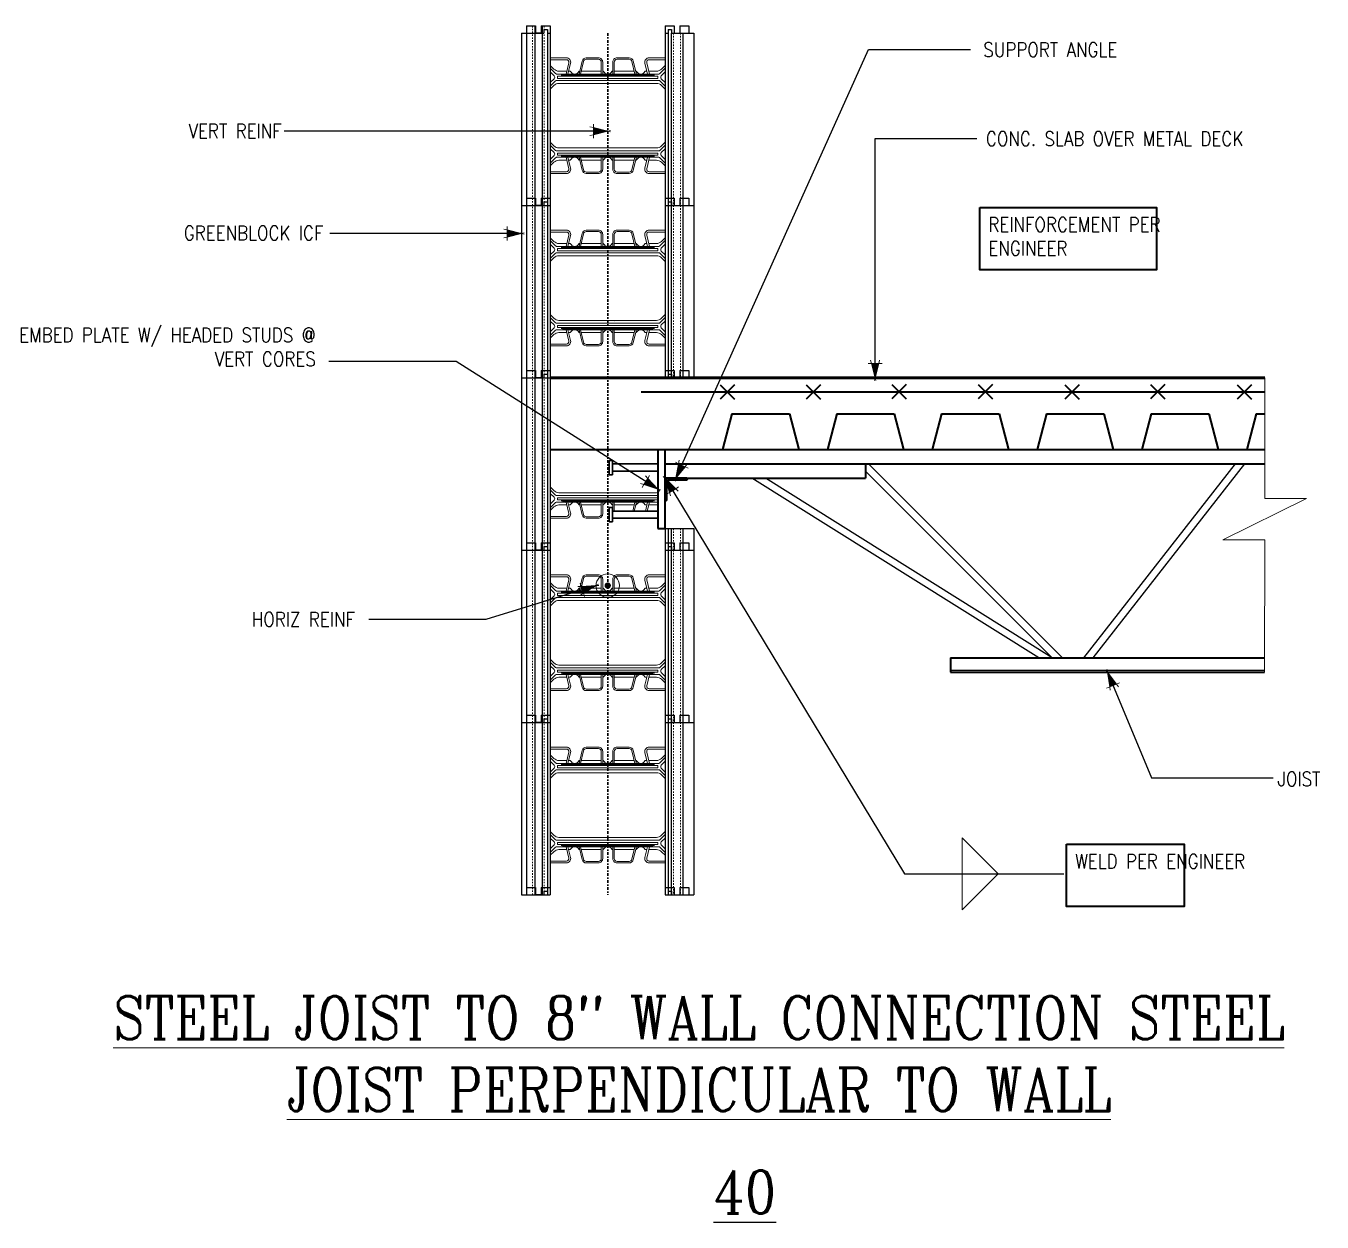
# Model space of a CAD drawing. Header units: inches. Extents: x -243.2 to -152.9, y 425.2 to 508.5.
import ezdxf

# ---------------------------------------------------------------- set-up
doc = ezdxf.new("R2010")
doc.units = ezdxf.units.IN
doc.header["$MEASUREMENT"] = 0
for name, pattern in [('CENTER', [2, 1.25, -0.25, 0.25, -0.25]), ('DASHED2', [0.375, 0.25, -0.125]), ('HIDDEN', [0.375, 0.25, -0.125])]:
    doc.linetypes.add(name, pattern=pattern)
doc.layers.get('Defpoints').update_dxf_attribs({"color": 252})
for name, color, linetype, lineweight in [('A2 Hatch', 8, 'Continuous', 9), ('A4 medium', 7, 'Continuous', 35), ('A5 heavy', 5, 'Continuous', 53), ('DETAILS', 7, 'Continuous', 13), ('DIM', 3, 'Continuous', 13), ('REBAR', 2, 'CENTER', 30)]:
    doc.layers.add(name, color=color, linetype=linetype, lineweight=lineweight)
doc.layers.add('HANGERS', color=253, linetype='Continuous')
doc.styles.add('ARCTEXT', font='arctext.shx', dxfattribs={"width": 0.85})
doc.styles.add('RomanC', font='romanc.shx', dxfattribs={"width": 0.85, "height": 5})
doc.dimstyles.new('ARCTEXT1-4', dxfattribs={"dimtxt": 4, "dimasz": 2, "dimexe": 2, "dimexo": 2, "dimgap": 2, "dimtad": 1, "dimdec": 4, "dimzin": 3, "dimdsep": 46, "dimlunit": 4, "dimtxsty": 'ARCTEXT', "dimblk": 'ARCHTICK', "dimcen": 2, "dimaunit": 1, "dimadec": 0, "dimazin": 0, "dimtfac": 1, "dimtdec": 4, "dimtmove": 2, "dimatfit": 3, "dimldrblk": 'arrow', "dimfxl": 1, "dimtolj": 1, "dimtzin": 0, "dimarcsym": 0})

# ---------------------------------------------------------------- blocks, each defined once
blk = doc.blocks.new('_ArchTick')
at = {"color": 0, "linetype": 'ByBlock', "const_width": 0.15}
blk.add_lwpolyline([(-0.5, -0.5), (0.5, 0.5)], dxfattribs=at)
blk = doc.blocks.new('arrow')
at = {"layer": 'DIM'}
blk.add_hatch(color=253, dxfattribs=at).paths.add_polyline_path([(-2, 0.5), (-2, -0.5), (0, 0)])
at = {"layer": 'DIM', "lineweight": 9}
for points in [[(-2, 0.98), (-2, 0.5), (-2.47, 0.62)], [(0.37, 0.09), (0, 0)], [(0.37, -0.09), (0, 0)], [(-2, -0.98), (-2, -0.5), (-2.47, -0.62)]]:
    blk.add_lwpolyline(points, dxfattribs=at)
at = {"layer": 'DIM', "lineweight": 15}
blk.add_lwpolyline([(0, 0), (-2, -0.5), (-2, 0.5), (0, 0)], dxfattribs=at)

msp = doc.modelspace()

# ---------------------------------------------------------------- hatches: boundary and pattern name
at = {"layer": 'A2 Hatch', "ltscale": 0.15}
h = msp.add_hatch(color=256, dxfattribs=at)
edge = h.paths.add_edge_path()
edge.add_arc((-202.682, 469.525), 0.224, 0, 360)

# ---------------------------------------------------------------- linework, layer by layer
at = {"color": 1}
for p, q in [((-208.332, 508.496), (-207.707, 508.496)), ((-208.332, 508.496), (-208.332, 495.996)), ((-207.757, 508.496), (-207.757, 495.996)), ((-207.707, 508.496), (-207.707, 507.996)), ((-207.307, 508.496), (-207.307, 507.996)), ((-207.307, 508.496), (-206.682, 508.496)), ((-207.257, 508.496), (-207.257, 495.996)), ((-207.132, 508.246), (-207.132, 507.996)), ((-207.132, 508.246), (-206.882, 508.246)), ((-206.882, 508.246), (-206.882, 495.996)), ((-206.682, 508.496), (-206.682, 495.996)), ((-198.682, 508.496), (-198.682, 495.996)), ((-198.682, 508.496), (-198.057, 508.496)), ((-198.482, 508.246), (-198.482, 495.996)), ((-198.482, 508.246), (-198.232, 508.246)), ((-198.232, 508.246), (-198.232, 507.996)), ((-198.057, 508.496), (-198.057, 507.996)), ((-197.657, 508.496), (-197.657, 507.996)), ((-197.657, 508.496), (-197.032, 508.496)), ((-197.032, 508.496), (-197.032, 507.996)), ((-208.682, 507.996), (-208.682, 495.996)), ((-208.682, 507.996), (-207.132, 507.996)), ((-207.257, 507.996), (-207.757, 507.996)), ((-206.882, 507.996), (-206.682, 507.996)), ((-198.682, 507.996), (-198.482, 507.996)), ((-198.267, 507.996), (-196.682, 507.996)), ((-198.267, 507.996), (-198.267, 495.996)), ((-197.447, 507.996), (-197.447, 495.996)), ((-196.682, 507.996), (-196.682, 495.996)), ((-208.332, 496.496), (-207.707, 496.496)), ((-208.332, 496.496), (-208.332, 483.996)), ((-207.757, 496.496), (-207.757, 483.996)), ((-207.707, 496.496), (-207.707, 495.996)), ((-207.307, 496.496), (-207.307, 495.996)), ((-207.307, 496.496), (-206.682, 496.496)), ((-207.257, 496.496), (-207.257, 483.996)), ((-206.682, 496.496), (-206.682, 483.996)), ((-198.682, 496.496), (-198.682, 483.996)), ((-198.682, 496.496), (-198.057, 496.496)), ((-198.057, 496.496), (-198.057, 495.996)), ((-197.657, 496.496), (-197.657, 495.996)), ((-197.657, 496.496), (-197.032, 496.496)), ((-197.032, 496.496), (-197.032, 495.996)), ((-208.682, 495.996), (-206.682, 495.996)), ((-208.682, 495.996), (-208.682, 483.996)), ((-208.682, 495.996), (-207.132, 495.996)), ((-207.257, 495.996), (-207.757, 495.996)), ((-207.132, 496.246), (-207.132, 495.996)), ((-207.132, 496.246), (-206.882, 496.246)), ((-206.882, 496.246), (-206.882, 483.996)), ((-206.882, 495.996), (-206.682, 495.996)), ((-198.682, 495.996), (-196.682, 495.996)), ((-198.682, 495.996), (-198.482, 495.996)), ((-198.482, 496.246), (-198.482, 483.996)), ((-198.482, 496.246), (-198.232, 496.246)), ((-198.267, 495.996), (-196.682, 495.996)), ((-198.267, 495.996), (-198.267, 483.996)), ((-198.232, 496.246), (-198.232, 495.996)), ((-197.447, 495.996), (-197.447, 483.996)), ((-196.682, 495.996), (-196.682, 483.996)), ((-208.682, 483.996), (-206.682, 483.996)), ((-208.682, 483.996), (-206.682, 483.996)), ((-208.682, 483.996), (-207.132, 483.996)), ((-208.682, 483.996), (-207.132, 483.996)), ((-208.682, 483.996), (-206.682, 483.996)), ((-208.682, 483.996), (-206.682, 483.996)), ((-208.682, 483.996), (-207.132, 483.996)), ((-208.682, 483.996), (-208.682, 471.996)), ((-208.682, 483.996), (-207.132, 483.996)), ((-208.332, 484.496), (-207.707, 484.496)), ((-208.332, 484.496), (-207.707, 484.496)), ((-208.332, 484.496), (-207.707, 484.496)), ((-208.332, 484.496), (-207.707, 484.496)), ((-208.332, 484.496), (-208.332, 471.996)), ((-207.757, 484.496), (-207.757, 471.996)), ((-207.257, 483.996), (-207.757, 483.996)), ((-207.257, 483.996), (-207.757, 483.996)), ((-207.257, 483.996), (-207.757, 483.996)), ((-207.257, 483.996), (-207.757, 483.996)), ((-207.707, 484.496), (-207.707, 483.996)), ((-207.707, 484.496), (-207.707, 483.996)), ((-207.707, 484.496), (-207.707, 483.996)), ((-207.707, 484.496), (-207.707, 483.996)), ((-207.307, 484.496), (-207.307, 483.996)), ((-207.307, 484.496), (-206.682, 484.496)), ((-207.307, 484.496), (-207.307, 483.996)), ((-207.307, 484.496), (-206.682, 484.496)), ((-207.307, 484.496), (-207.307, 483.996)), ((-207.307, 484.496), (-206.682, 484.496)), ((-207.307, 484.496), (-207.307, 483.996)), ((-207.307, 484.496), (-206.682, 484.496)), ((-207.257, 484.496), (-207.257, 471.996)), ((-207.132, 484.246), (-207.132, 483.996)), ((-207.132, 484.246), (-206.882, 484.246)), ((-207.132, 484.246), (-207.132, 483.996)), ((-207.132, 484.246), (-206.882, 484.246)), ((-207.132, 484.246), (-207.132, 483.996)), ((-207.132, 484.246), (-206.882, 484.246)), ((-207.132, 484.246), (-207.132, 483.996)), ((-207.132, 484.246), (-206.882, 484.246)), ((-206.882, 484.246), (-206.882, 471.996)), ((-206.882, 483.996), (-206.682, 483.996)), ((-206.882, 483.996), (-206.682, 483.996)), ((-206.882, 483.996), (-206.682, 483.996)), ((-206.882, 483.996), (-206.682, 483.996)), ((-206.682, 484.496), (-206.682, 483.996)), ((-206.682, 484.496), (-206.682, 483.996)), ((-206.682, 484.496), (-206.682, 471.996)), ((-198.682, 484.496), (-198.682, 483.996)), ((-198.682, 484.496), (-198.057, 484.496)), ((-198.682, 484.496), (-198.057, 484.496)), ((-198.682, 483.996), (-198.482, 483.996)), ((-198.682, 483.996), (-196.682, 483.996)), ((-198.682, 483.996), (-198.482, 483.996)), ((-198.682, 483.996), (-198.482, 483.996)), ((-198.482, 484.246), (-198.232, 484.246)), ((-198.482, 484.246), (-198.232, 484.246)), ((-198.267, 483.996), (-196.682, 483.996)), ((-198.267, 483.996), (-196.682, 483.996)), ((-198.232, 484.246), (-198.232, 483.996)), ((-198.232, 484.246), (-198.232, 483.996)), ((-198.057, 484.496), (-198.057, 483.996)), ((-198.057, 484.496), (-198.057, 483.996)), ((-197.657, 484.496), (-197.657, 483.996)), ((-197.657, 484.496), (-197.032, 484.496)), ((-197.657, 484.496), (-197.657, 483.996)), ((-197.657, 484.496), (-197.032, 484.496)), ((-197.032, 484.496), (-197.032, 483.996)), ((-197.032, 484.496), (-197.032, 483.996)), ((-198.682, 473.496), (-198.682, 471.996)), ((-198.682, 473.496), (-196.682, 473.496)), ((-198.482, 473.496), (-198.482, 471.996)), ((-198.267, 473.496), (-198.267, 471.996)), ((-197.447, 473.496), (-197.447, 471.996)), ((-196.682, 473.496), (-196.682, 471.996)), ((-208.332, 472.496), (-207.707, 472.496)), ((-208.332, 472.496), (-208.332, 459.996)), ((-207.757, 472.496), (-207.757, 459.996)), ((-207.707, 472.496), (-207.707, 471.996)), ((-207.307, 472.496), (-207.307, 471.996)), ((-207.307, 472.496), (-206.682, 472.496)), ((-207.257, 472.496), (-207.257, 459.996)), ((-207.132, 472.246), (-207.132, 471.996)), ((-207.132, 472.246), (-206.882, 472.246)), ((-206.882, 472.246), (-206.882, 459.996)), ((-206.682, 472.496), (-206.682, 459.996)), ((-198.682, 472.496), (-198.682, 459.996)), ((-198.682, 472.496), (-198.057, 472.496)), ((-198.482, 472.246), (-198.482, 459.996)), ((-198.482, 472.246), (-198.232, 472.246)), ((-198.232, 472.246), (-198.232, 471.996)), ((-198.057, 472.496), (-198.057, 471.996)), ((-197.657, 472.496), (-197.657, 471.996)), ((-197.657, 472.496), (-197.032, 472.496)), ((-197.032, 472.496), (-197.032, 471.996)), ((-208.682, 471.996), (-206.682, 471.996)), ((-208.682, 471.996), (-208.682, 459.996)), ((-208.682, 471.996), (-207.132, 471.996)), ((-207.257, 471.996), (-207.757, 471.996)), ((-206.882, 471.996), (-206.682, 471.996)), ((-198.682, 471.996), (-196.682, 471.996)), ((-198.682, 471.996), (-198.482, 471.996)), ((-198.267, 471.996), (-196.682, 471.996)), ((-198.267, 471.996), (-198.267, 459.996)), ((-197.447, 471.996), (-197.447, 459.996)), ((-196.682, 471.996), (-196.682, 459.996)), ((-208.332, 460.496), (-207.707, 460.496)), ((-208.332, 460.496), (-208.332, 447.996)), ((-207.757, 460.496), (-207.757, 447.996)), ((-207.707, 460.496), (-207.707, 459.996)), ((-207.307, 460.496), (-207.307, 459.996)), ((-207.307, 460.496), (-206.682, 460.496)), ((-207.257, 460.496), (-207.257, 447.996)), ((-206.682, 460.496), (-206.682, 447.996)), ((-198.682, 460.496), (-198.682, 447.996)), ((-198.682, 460.496), (-198.057, 460.496)), ((-198.057, 460.496), (-198.057, 459.996)), ((-197.657, 460.496), (-197.657, 459.996)), ((-197.657, 460.496), (-197.032, 460.496)), ((-197.032, 460.496), (-197.032, 459.996)), ((-208.682, 459.996), (-206.682, 459.996)), ((-208.682, 459.996), (-208.682, 447.996)), ((-208.682, 459.996), (-207.132, 459.996)), ((-207.257, 459.996), (-207.757, 459.996)), ((-207.132, 460.246), (-207.132, 459.996)), ((-207.132, 460.246), (-206.882, 460.246)), ((-206.882, 460.246), (-206.882, 447.996)), ((-206.882, 459.996), (-206.682, 459.996)), ((-198.682, 459.996), (-196.682, 459.996)), ((-198.682, 459.996), (-198.482, 459.996)), ((-198.482, 460.246), (-198.482, 447.996)), ((-198.482, 460.246), (-198.232, 460.246)), ((-198.267, 459.996), (-196.682, 459.996)), ((-198.267, 459.996), (-198.267, 447.996)), ((-198.232, 460.246), (-198.232, 459.996)), ((-197.447, 459.996), (-197.447, 447.996)), ((-196.682, 459.996), (-196.682, 447.996)), ((-208.682, 447.996), (-206.682, 447.996)), ((-208.682, 447.996), (-207.132, 447.996)), ((-208.332, 448.496), (-207.707, 448.496)), ((-207.257, 447.996), (-207.757, 447.996)), ((-207.707, 448.496), (-207.707, 447.996)), ((-207.307, 448.496), (-207.307, 447.996)), ((-207.307, 448.496), (-206.682, 448.496)), ((-207.132, 448.246), (-207.132, 447.996)), ((-207.132, 448.246), (-206.882, 448.246)), ((-206.882, 447.996), (-206.682, 447.996)), ((-198.682, 448.496), (-198.057, 448.496)), ((-198.682, 447.996), (-196.682, 447.996)), ((-198.682, 447.996), (-198.482, 447.996)), ((-198.482, 448.246), (-198.232, 448.246)), ((-198.267, 447.996), (-196.682, 447.996)), ((-198.232, 448.246), (-198.232, 447.996)), ((-198.057, 448.496), (-198.057, 447.996)), ((-197.657, 448.496), (-197.657, 447.996)), ((-197.657, 448.496), (-197.032, 448.496)), ((-197.032, 448.496), (-197.032, 447.996))]:
    msp.add_line(p, q, dxfattribs=at)
at = {"ltscale": 0.15}
for p, q in [((-207.707, 507.996), (-207.307, 507.996)), ((-207.707, 495.996), (-207.307, 495.996)), ((-207.707, 483.996), (-207.307, 483.996)), ((-207.707, 483.996), (-207.307, 483.996)), ((-207.707, 483.996), (-207.307, 483.996)), ((-207.707, 483.996), (-207.307, 483.996)), ((-198.682, 478.996), (-199.182, 478.996)), ((-187.382, 478.996), (-182.082, 478.996)), ((-184.732, 477.496), (-171.732, 464.496)), ((-184.525, 477.996), (-171.025, 464.496)), ((-169.525, 464.496), (-158.965, 477.996)), ((-168.89, 464.496), (-158.33, 477.996)), ((-172.675, 464.496), (-192.65, 476.996)), ((-171.732, 464.496), (-191.707, 476.996)), ((-199.182, 473.496), (-199.182, 474.496)), ((-207.707, 471.996), (-207.307, 471.996)), ((-178.816, 463.646), (-156.95, 463.646)), ((-207.707, 459.996), (-207.307, 459.996)), ((-207.707, 447.996), (-207.307, 447.996))]:
    msp.add_line(p, q, dxfattribs=at)
at = {"color": 1, "linetype": 'HIDDEN', "ltscale": 0.02}
for p, q in [((-208.332, 496.496), (-207.707, 496.496)), ((-207.707, 496.496), (-207.707, 495.996)), ((-207.307, 496.496), (-207.307, 495.996)), ((-207.307, 496.496), (-206.682, 496.496)), ((-198.682, 496.496), (-198.057, 496.496)), ((-198.057, 496.496), (-198.057, 495.996)), ((-197.657, 496.496), (-197.657, 495.996)), ((-197.657, 496.496), (-197.032, 496.496)), ((-197.032, 496.496), (-197.032, 495.996)), ((-208.332, 484.496), (-207.707, 484.496)), ((-208.332, 484.496), (-208.332, 483.996)), ((-208.332, 484.496), (-207.707, 484.496)), ((-208.332, 484.496), (-207.707, 484.496)), ((-208.332, 484.496), (-208.332, 483.996)), ((-208.332, 484.496), (-207.707, 484.496)), ((-207.707, 484.496), (-207.707, 483.996)), ((-207.707, 484.496), (-207.707, 483.996)), ((-207.707, 484.496), (-207.707, 483.996)), ((-207.707, 484.496), (-207.707, 483.996)), ((-207.307, 484.496), (-207.307, 483.996)), ((-207.307, 484.496), (-206.682, 484.496)), ((-207.307, 484.496), (-207.307, 483.996)), ((-207.307, 484.496), (-206.682, 484.496)), ((-207.307, 484.496), (-207.307, 483.996)), ((-207.307, 484.496), (-206.682, 484.496)), ((-207.307, 484.496), (-207.307, 483.996)), ((-207.307, 484.496), (-206.682, 484.496)), ((-198.682, 484.496), (-198.057, 484.496)), ((-198.057, 484.496), (-198.057, 483.996)), ((-197.657, 484.496), (-197.657, 483.996)), ((-197.657, 484.496), (-197.032, 484.496)), ((-197.032, 484.496), (-197.032, 483.996)), ((-208.332, 472.496), (-207.707, 472.496)), ((-207.707, 472.496), (-207.707, 471.996)), ((-207.307, 472.496), (-207.307, 471.996)), ((-207.307, 472.496), (-206.682, 472.496)), ((-198.682, 472.496), (-198.057, 472.496)), ((-198.057, 472.496), (-198.057, 471.996)), ((-197.657, 472.496), (-197.657, 471.996)), ((-197.657, 472.496), (-197.032, 472.496)), ((-197.032, 472.496), (-197.032, 471.996)), ((-208.332, 460.496), (-207.707, 460.496)), ((-207.707, 460.496), (-207.707, 459.996)), ((-207.307, 460.496), (-207.307, 459.996)), ((-207.307, 460.496), (-206.682, 460.496)), ((-198.682, 460.496), (-198.057, 460.496)), ((-198.057, 460.496), (-198.057, 459.996)), ((-197.657, 460.496), (-197.657, 459.996)), ((-197.657, 460.496), (-197.032, 460.496)), ((-197.032, 460.496), (-197.032, 459.996)), ((-208.332, 448.496), (-207.707, 448.496)), ((-207.707, 448.496), (-207.707, 447.996)), ((-207.307, 448.496), (-207.307, 447.996)), ((-207.307, 448.496), (-206.682, 448.496)), ((-198.682, 448.496), (-198.057, 448.496)), ((-198.057, 448.496), (-198.057, 447.996)), ((-197.657, 448.496), (-197.657, 447.996)), ((-197.657, 448.496), (-197.032, 448.496)), ((-197.032, 448.496), (-197.032, 447.996))]:
    msp.add_line(p, q, dxfattribs=at)
at = {"layer": 'A2 Hatch', "linetype": 'DASHED2', "ltscale": 0.15}
for p, q in [((-207.917, 508.496), (-207.917, 495.996)), ((-207.097, 508.496), (-207.097, 495.996)), ((-198.107, 507.996), (-198.107, 495.996)), ((-197.607, 507.996), (-197.607, 495.996)), ((-207.917, 496.496), (-207.917, 483.996)), ((-207.097, 496.496), (-207.097, 483.996)), ((-198.107, 495.996), (-198.107, 483.996)), ((-197.607, 495.996), (-197.607, 483.996)), ((-207.917, 484.496), (-207.917, 471.996)), ((-207.097, 484.496), (-207.097, 471.996)), ((-198.107, 473.496), (-198.107, 471.996)), ((-197.607, 473.496), (-197.607, 471.996)), ((-207.917, 472.496), (-207.917, 459.996)), ((-207.097, 472.496), (-207.097, 459.996)), ((-198.107, 471.996), (-198.107, 459.996)), ((-197.607, 471.996), (-197.607, 459.996)), ((-207.917, 460.496), (-207.917, 447.996)), ((-207.097, 460.496), (-207.097, 447.996)), ((-198.107, 459.996), (-198.107, 447.996)), ((-197.607, 459.996), (-197.607, 447.996))]:
    msp.add_line(p, q, dxfattribs=at)
at = {"layer": 'A2 Hatch', "lineweight": 30, "ltscale": 0.15}
for p, q in [((-202.34, 478.246), (-202.59, 478.246)), ((-202.59, 477.246), (-202.59, 478.246)), ((-202.34, 477.246), (-202.34, 478.246)), ((-199.182, 477.996), (-202.34, 477.996)), ((-199.182, 477.496), (-202.34, 477.496)), ((-202.34, 477.246), (-202.59, 477.246)), ((-202.34, 474.966), (-202.59, 474.966)), ((-202.59, 473.966), (-202.59, 474.966)), ((-202.34, 473.966), (-202.34, 474.966)), ((-199.182, 474.716), (-202.34, 474.716)), ((-202.34, 473.966), (-202.59, 473.966)), ((-199.182, 474.216), (-202.34, 474.216))]:
    msp.add_line(p, q, dxfattribs=at)
at = {"layer": 'A2 Hatch', "ltscale": 0.15}
msp.add_circle((-202.682, 469.525), 0.816, dxfattribs=at)
at = {"layer": 'A4 medium', "ltscale": 0.15}
for p, q in [((-194.356, 482.996), (-200.356, 482.996)), ((-194.856, 483.496), (-193.856, 482.496)), ((-193.856, 483.496), (-194.856, 482.496)), ((-188.356, 482.996), (-194.356, 482.996)), ((-188.856, 483.496), (-187.856, 482.496)), ((-187.856, 483.496), (-188.856, 482.496)), ((-182.356, 482.996), (-188.356, 482.996)), ((-182.891, 483.531), (-181.891, 482.531)), ((-181.891, 483.531), (-182.891, 482.531)), ((-176.356, 482.996), (-182.356, 482.996)), ((-176.891, 483.531), (-175.891, 482.531)), ((-175.891, 483.531), (-176.891, 482.531)), ((-170.356, 482.996), (-176.356, 482.996)), ((-170.856, 483.496), (-169.856, 482.496)), ((-169.856, 483.496), (-170.856, 482.496)), ((-164.356, 482.996), (-170.356, 482.996)), ((-164.891, 483.531), (-163.891, 482.531)), ((-163.891, 483.531), (-164.891, 482.531)), ((-158.356, 482.996), (-164.356, 482.996)), ((-158.856, 483.496), (-157.856, 482.496)), ((-157.856, 483.496), (-158.856, 482.496)), ((-156.928, 482.996), (-158.356, 482.996)), ((-194.032, 481.496), (-194.682, 478.996)), ((-194.032, 481.496), (-190.032, 481.496)), ((-190.032, 481.496), (-189.382, 478.996)), ((-186.732, 481.496), (-187.382, 478.996)), ((-186.732, 481.496), (-182.732, 481.496)), ((-182.732, 481.496), (-182.082, 478.996)), ((-179.432, 481.496), (-180.082, 478.996)), ((-179.432, 481.496), (-175.432, 481.496)), ((-175.432, 481.496), (-174.782, 478.996)), ((-172.132, 481.496), (-172.782, 478.996)), ((-172.132, 481.496), (-168.132, 481.496)), ((-168.132, 481.496), (-167.482, 478.996)), ((-164.832, 481.496), (-165.482, 478.996)), ((-164.832, 481.496), (-160.832, 481.496)), ((-160.832, 481.496), (-160.182, 478.996)), ((-157.532, 481.496), (-158.182, 478.996)), ((-157.532, 481.496), (-156.93, 481.496)), ((-206.682, 478.996), (-156.933, 478.996)), ((-199.182, 478.996), (-199.182, 473.496)), ((-198.682, 473.496), (-198.682, 478.996)), ((-198.682, 477.996), (-156.933, 477.996)), ((-184.732, 477.996), (-184.732, 476.996)), ((-198.682, 476.996), (-184.732, 476.996)), ((-199.182, 473.496), (-198.682, 473.496)), ((-178.816, 464.496), (-156.95, 464.496)), ((-178.816, 464.496), (-178.816, 463.496)), ((-178.816, 463.496), (-156.95, 463.496))]:
    msp.add_line(p, q, dxfattribs=at)
for points in [[(-176.776, 495.854), (-164.481, 495.854), (-164.481, 491.512), (-176.776, 491.512)], [(-170.733, 451.512), (-162.543, 451.512), (-162.543, 447.17), (-170.733, 447.17)]]:
    msp.add_lwpolyline(points, close=True, dxfattribs=at)
at = {"layer": 'A5 heavy', "ltscale": 0.15}
msp.add_line((-206.682, 483.996), (-156.927, 483.996), dxfattribs=at)
at = {"layer": 'DETAILS', "color": 6, "lineweight": 20}
for points in [[(-205.453, 505.146), (-205.27, 505.905, 0.485338), (-205.562, 506.276), (-206.682, 506.276)], [(-205.833, 505.146), (-205.933, 505.146), (-206.183, 505.146), (-205.587, 505.146), (-205.396, 505.936, 0.485338), (-205.562, 506.146), (-206.682, 506.146)], [(-206.682, 505.745), (-206.429, 505.492, 0.198912), (-206.076, 505.346), (-205.539, 505.346)], [(-206.682, 505.545), (-206.312, 505.175, 0.198912), (-206.242, 505.146), (-202.682, 505.146, -0.279322), (-202.968, 505.319, 0.279322), (-203.012, 505.346)], [(-203.031, 505.146), (-203.031, 505.976, 0.414214), (-203.331, 506.276), (-204.173, 506.276, 0.346495), (-204.465, 506.046), (-204.682, 505.146)], [(-203.131, 505.146), (-203.131, 505.976, 0.414214), (-203.331, 506.176), (-204.173, 506.176, 0.346495), (-204.367, 506.023), (-204.579, 505.146)], [(-202.352, 505.346, 0.279322), (-202.397, 505.319, -0.279322), (-202.682, 505.146), (-199.123, 505.146, 0.198912), (-199.052, 505.175), (-198.682, 505.545)], [(-200.683, 505.146), (-200.9, 506.046, 0.346495), (-201.192, 506.276), (-202.034, 506.276, 0.414214), (-202.334, 505.976), (-202.334, 505.146)], [(-200.786, 505.146), (-200.997, 506.023, 0.346495), (-201.192, 506.176), (-202.034, 506.176, 0.414214), (-202.234, 505.976), (-202.234, 505.146)], [(-198.682, 506.276), (-199.803, 506.276, 0.485338), (-200.095, 505.905), (-199.912, 505.146)], [(-198.682, 506.146), (-199.803, 506.146, 0.485338), (-199.968, 505.936), (-199.778, 505.146), (-199.182, 505.146), (-199.432, 505.146), (-199.532, 505.146)], [(-199.826, 505.346), (-199.289, 505.346, 0.198912), (-198.935, 505.492), (-198.682, 505.745)], [(-206.682, 504.546), (-206.414, 504.815, 0.414214), (-206.414, 505.027), (-206.682, 505.295)], [(-198.682, 504.296), (-199.052, 504.667, 0.198912), (-199.123, 504.696), (-202.682, 504.696), (-206.242, 504.696, 0.198912), (-206.312, 504.667), (-206.682, 504.296)], [(-198.682, 504.096), (-198.935, 504.349, 0.198912), (-199.289, 504.496), (-202.682, 504.496), (-206.076, 504.496, 0.198912), (-206.429, 504.349), (-206.682, 504.096)], [(-204.652, 505.346, 0.279322), (-204.696, 505.319, -0.605918), (-205.267, 505.319, 0.279322), (-205.312, 505.346), (-205.405, 505.346), (-205.312, 505.346)], [(-200.053, 505.346), (-199.96, 505.346), (-200.053, 505.346, 0.279322), (-200.097, 505.319, -0.605918), (-200.669, 505.319, 0.279322), (-200.713, 505.346)], [(-198.682, 505.295), (-198.951, 505.027, 0.414214), (-198.951, 504.815), (-198.682, 504.546)], [(-206.682, 500.395), (-206.429, 500.142, 0.198912), (-206.076, 499.996), (-202.682, 499.996), (-199.289, 499.996, 0.198912), (-198.935, 500.142), (-198.682, 500.395)], [(-206.682, 500.195), (-206.312, 499.825, 0.198912), (-206.242, 499.796), (-202.682, 499.796), (-199.123, 499.796, 0.198912), (-199.052, 499.825), (-198.682, 500.195)], [(-206.682, 499.196), (-206.414, 499.465, 0.414214), (-206.414, 499.677), (-206.682, 499.945)], [(-203.012, 499.146, 0.279322), (-202.968, 499.173, -0.279322), (-202.682, 499.346), (-206.242, 499.346, 0.198912), (-206.312, 499.317), (-206.682, 498.946)], [(-206.682, 498.346), (-205.562, 498.346, 0.485338), (-205.396, 498.556), (-205.587, 499.346), (-206.183, 499.346), (-205.933, 499.346), (-205.833, 499.346)], [(-206.682, 498.216), (-205.562, 498.216, 0.485338), (-205.27, 498.586), (-205.453, 499.346)], [(-205.539, 499.146), (-206.076, 499.146, 0.198912), (-206.429, 498.999), (-206.682, 498.746)], [(-205.312, 499.146), (-205.405, 499.146), (-205.312, 499.146, 0.279322), (-205.267, 499.173, -0.605918), (-204.696, 499.173, 0.279322), (-204.652, 499.146)], [(-204.682, 499.346), (-204.465, 498.445, 0.346495), (-204.173, 498.216), (-203.331, 498.216, 0.414214), (-203.031, 498.516), (-203.031, 499.346)], [(-204.579, 499.346), (-204.367, 498.469, 0.346495), (-204.173, 498.316), (-203.331, 498.316, 0.414214), (-203.131, 498.516), (-203.131, 499.346)], [(-198.682, 498.946), (-199.052, 499.317, 0.198912), (-199.123, 499.346), (-202.682, 499.346, -0.279322), (-202.397, 499.173, 0.279322), (-202.352, 499.146)], [(-202.334, 499.346), (-202.334, 498.516, 0.414214), (-202.034, 498.216), (-201.192, 498.216, 0.346495), (-200.9, 498.445), (-200.683, 499.346)], [(-202.234, 499.346), (-202.234, 498.516, 0.414214), (-202.034, 498.316), (-201.192, 498.316, 0.346495), (-200.997, 498.469), (-200.786, 499.346)], [(-200.713, 499.146, 0.279322), (-200.669, 499.173, -0.605918), (-200.097, 499.173, 0.279322), (-200.053, 499.146), (-199.96, 499.146), (-200.053, 499.146)], [(-199.912, 499.346), (-200.095, 498.586, 0.485338), (-199.803, 498.216), (-198.682, 498.216)], [(-199.532, 499.346), (-199.432, 499.346), (-199.182, 499.346), (-199.778, 499.346), (-199.968, 498.556, 0.485338), (-199.803, 498.346), (-198.682, 498.346)], [(-198.682, 498.746), (-198.935, 498.999, 0.198912), (-199.289, 499.146), (-199.826, 499.146)], [(-198.682, 499.945), (-198.951, 499.677, 0.414214), (-198.951, 499.465), (-198.682, 499.196)], [(-205.453, 493.146), (-205.27, 493.905, 0.485338), (-205.562, 494.276), (-206.682, 494.276)], [(-205.833, 493.146), (-205.933, 493.146), (-206.183, 493.146), (-205.587, 493.146), (-205.396, 493.936, 0.485338), (-205.562, 494.146), (-206.682, 494.146)], [(-206.682, 493.745), (-206.429, 493.492, 0.198912), (-206.076, 493.346), (-205.539, 493.346)], [(-203.031, 493.146), (-203.031, 493.976, 0.414214), (-203.331, 494.276), (-204.173, 494.276, 0.346495), (-204.465, 494.046), (-204.682, 493.146)], [(-203.131, 493.146), (-203.131, 493.976, 0.414214), (-203.331, 494.176), (-204.173, 494.176, 0.346495), (-204.367, 494.023), (-204.579, 493.146)], [(-200.683, 493.146), (-200.9, 494.046, 0.346495), (-201.192, 494.276), (-202.034, 494.276, 0.414214), (-202.334, 493.976), (-202.334, 493.146)], [(-200.786, 493.146), (-200.997, 494.023, 0.346495), (-201.192, 494.176), (-202.034, 494.176, 0.414214), (-202.234, 493.976), (-202.234, 493.146)], [(-198.682, 494.276), (-199.803, 494.276, 0.485338), (-200.095, 493.905), (-199.912, 493.146)], [(-198.682, 494.146), (-199.803, 494.146, 0.485338), (-199.968, 493.936), (-199.778, 493.146), (-199.182, 493.146), (-199.432, 493.146), (-199.532, 493.146)], [(-199.826, 493.346), (-199.289, 493.346, 0.198912), (-198.935, 493.492), (-198.682, 493.745)], [(-206.682, 493.545), (-206.312, 493.175, 0.198912), (-206.242, 493.146), (-202.682, 493.146, -0.279322), (-202.968, 493.319, 0.279322), (-203.012, 493.346)], [(-206.682, 492.546), (-206.414, 492.815, 0.414214), (-206.414, 493.027), (-206.682, 493.295)], [(-204.652, 493.346, 0.279322), (-204.696, 493.319, -0.605918), (-205.267, 493.319, 0.279322), (-205.312, 493.346), (-205.405, 493.346), (-205.312, 493.346)], [(-202.352, 493.346, 0.279322), (-202.397, 493.319, -0.279322), (-202.682, 493.146), (-199.123, 493.146, 0.198912), (-199.052, 493.175), (-198.682, 493.545)], [(-200.053, 493.346), (-199.96, 493.346), (-200.053, 493.346, 0.279322), (-200.097, 493.319, -0.605918), (-200.669, 493.319, 0.279322), (-200.713, 493.346)], [(-198.682, 493.295), (-198.951, 493.027, 0.414214), (-198.951, 492.815), (-198.682, 492.546)], [(-198.682, 492.296), (-199.052, 492.667, 0.198912), (-199.123, 492.696), (-202.682, 492.696), (-206.242, 492.696, 0.198912), (-206.312, 492.667), (-206.682, 492.296)], [(-198.682, 492.096), (-198.935, 492.349, 0.198912), (-199.289, 492.496), (-202.682, 492.496), (-206.076, 492.496, 0.198912), (-206.429, 492.349), (-206.682, 492.096)], [(-206.682, 488.395), (-206.429, 488.142, 0.198912), (-206.076, 487.996), (-202.682, 487.996), (-199.289, 487.996, 0.198912), (-198.935, 488.142), (-198.682, 488.395)], [(-206.682, 488.195), (-206.312, 487.825, 0.198912), (-206.242, 487.796), (-202.682, 487.796), (-199.123, 487.796, 0.198912), (-199.052, 487.825), (-198.682, 488.195)], [(-206.682, 487.196), (-206.414, 487.465, 0.414214), (-206.414, 487.677), (-206.682, 487.945)], [(-203.012, 487.146, 0.279322), (-202.968, 487.173, -0.279322), (-202.682, 487.346), (-206.242, 487.346, 0.198912), (-206.312, 487.317), (-206.682, 486.946)], [(-206.682, 486.346), (-205.562, 486.346, 0.485338), (-205.396, 486.556), (-205.587, 487.346), (-206.183, 487.346), (-205.933, 487.346), (-205.833, 487.346)], [(-206.682, 486.216), (-205.562, 486.216, 0.485338), (-205.27, 486.586), (-205.453, 487.346)], [(-205.312, 487.146), (-205.405, 487.146), (-205.312, 487.146, 0.279322), (-205.267, 487.173, -0.605918), (-204.696, 487.173, 0.279322), (-204.652, 487.146)], [(-204.682, 487.346), (-204.465, 486.445, 0.346495), (-204.173, 486.216), (-203.331, 486.216, 0.414214), (-203.031, 486.516), (-203.031, 487.346)], [(-204.579, 487.346), (-204.367, 486.469, 0.346495), (-204.173, 486.316), (-203.331, 486.316, 0.414214), (-203.131, 486.516), (-203.131, 487.346)], [(-198.682, 486.946), (-199.052, 487.317, 0.198912), (-199.123, 487.346), (-202.682, 487.346, -0.279322), (-202.397, 487.173, 0.279322), (-202.352, 487.146)], [(-202.334, 487.346), (-202.334, 486.516, 0.414214), (-202.034, 486.216), (-201.192, 486.216, 0.346495), (-200.9, 486.445), (-200.683, 487.346)], [(-202.234, 487.346), (-202.234, 486.516, 0.414214), (-202.034, 486.316), (-201.192, 486.316, 0.346495), (-200.997, 486.469), (-200.786, 487.346)], [(-200.713, 487.146, 0.279322), (-200.669, 487.173, -0.605918), (-200.097, 487.173, 0.279322), (-200.053, 487.146), (-199.96, 487.146), (-200.053, 487.146)], [(-199.912, 487.346), (-200.095, 486.586, 0.485338), (-199.803, 486.216), (-198.682, 486.216)], [(-199.532, 487.346), (-199.432, 487.346), (-199.182, 487.346), (-199.778, 487.346), (-199.968, 486.556, 0.485338), (-199.803, 486.346), (-198.682, 486.346)], [(-198.682, 487.945), (-198.951, 487.677, 0.414214), (-198.951, 487.465), (-198.682, 487.196)], [(-205.539, 487.146), (-206.076, 487.146, 0.198912), (-206.429, 486.999), (-206.682, 486.746)], [(-198.682, 486.746), (-198.935, 486.999, 0.198912), (-199.289, 487.146), (-199.826, 487.146)], [(-206.682, 476.395), (-206.429, 476.142, 0.198912), (-206.076, 475.996), (-202.682, 475.996), (-199.289, 475.996, 0.0537), (-199.182, 476.007, 0.0537)], [(-206.682, 476.195), (-206.312, 475.825, 0.198912), (-206.242, 475.796), (-202.682, 475.796), (-199.182, 475.796)], [(-206.682, 475.196), (-206.414, 475.465, 0.414214), (-206.414, 475.677), (-206.682, 475.945)], [(-203.012, 475.146, 0.279322), (-202.968, 475.173, -0.279322), (-202.682, 475.346), (-206.242, 475.346, 0.198912), (-206.312, 475.317), (-206.682, 474.946)], [(-206.682, 474.346), (-205.562, 474.346, 0.485338), (-205.396, 474.556), (-205.587, 475.346), (-206.183, 475.346), (-205.933, 475.346), (-205.833, 475.346)], [(-206.682, 474.216), (-205.562, 474.216, 0.485338), (-205.27, 474.586), (-205.453, 475.346)], [(-205.539, 475.146), (-206.076, 475.146, 0.198912), (-206.429, 474.999), (-206.682, 474.746)], [(-205.312, 475.146), (-205.405, 475.146), (-205.312, 475.146, 0.279322), (-205.267, 475.173, -0.605918), (-204.696, 475.173, 0.279322), (-204.652, 475.146)], [(-204.682, 475.346), (-204.465, 474.445, 0.346495), (-204.173, 474.216), (-203.331, 474.216, 0.414214), (-203.031, 474.516), (-203.031, 475.346)], [(-204.579, 475.346), (-204.367, 474.469, 0.346495), (-204.173, 474.316), (-203.331, 474.316, 0.414214), (-203.131, 474.516), (-203.131, 475.346)], [(-199.182, 475.346), (-202.682, 475.346, -0.279322), (-202.397, 475.173, 0.279322), (-202.352, 475.146)], [(-200.713, 475.146, 0.279322), (-200.669, 475.173, -0.605918), (-200.097, 475.173, 0.279322), (-200.053, 475.146), (-199.96, 475.146), (-200.053, 475.146)], [(-199.182, 475.134, 0.0537), (-199.289, 475.146), (-199.826, 475.146)], [(-205.453, 469.146), (-205.27, 469.905, 0.485338), (-205.562, 470.276), (-206.682, 470.276)], [(-203.031, 469.146), (-203.031, 469.976, 0.414214), (-203.331, 470.276), (-204.173, 470.276, 0.346495), (-204.465, 470.046), (-204.682, 469.146)], [(-200.683, 469.146), (-200.9, 470.046, 0.346495), (-201.192, 470.276), (-202.034, 470.276, 0.414214), (-202.334, 469.976), (-202.334, 469.146)], [(-198.682, 470.276), (-199.803, 470.276, 0.485338), (-200.095, 469.905), (-199.912, 469.146)], [(-205.833, 469.146), (-205.933, 469.146), (-206.183, 469.146), (-205.587, 469.146), (-205.396, 469.936, 0.485338), (-205.562, 470.146), (-206.682, 470.146)], [(-206.682, 469.745), (-206.429, 469.492, 0.198912), (-206.076, 469.346), (-205.539, 469.346)], [(-206.682, 469.545), (-206.312, 469.175, 0.198912), (-206.242, 469.146), (-202.682, 469.146, -0.279322), (-202.968, 469.319, 0.279322), (-203.012, 469.346)], [(-206.682, 468.546), (-206.414, 468.815, 0.414214), (-206.414, 469.027), (-206.682, 469.295)], [(-204.652, 469.346, 0.279322), (-204.696, 469.319, -0.605918), (-205.267, 469.319, 0.279322), (-205.312, 469.346), (-205.405, 469.346), (-205.312, 469.346)], [(-203.131, 469.146), (-203.131, 469.976, 0.414214), (-203.331, 470.176), (-204.173, 470.176, 0.346495), (-204.367, 470.023), (-204.579, 469.146)], [(-202.352, 469.346, 0.279322), (-202.397, 469.319, -0.279322), (-202.682, 469.146), (-199.123, 469.146, 0.198912), (-199.052, 469.175), (-198.682, 469.545)], [(-200.786, 469.146), (-200.997, 470.023, 0.346495), (-201.192, 470.176), (-202.034, 470.176, 0.414214), (-202.234, 469.976), (-202.234, 469.146)], [(-200.053, 469.346), (-199.96, 469.346), (-200.053, 469.346, 0.279322), (-200.097, 469.319, -0.605918), (-200.669, 469.319, 0.279322), (-200.713, 469.346)], [(-198.682, 470.146), (-199.803, 470.146, 0.485338), (-199.968, 469.936), (-199.778, 469.146), (-199.182, 469.146), (-199.432, 469.146), (-199.532, 469.146)], [(-199.826, 469.346), (-199.289, 469.346, 0.198912), (-198.935, 469.492), (-198.682, 469.745)], [(-198.682, 469.295), (-198.951, 469.027, 0.414214), (-198.951, 468.815), (-198.682, 468.546)], [(-198.682, 468.296), (-199.052, 468.667, 0.198912), (-199.123, 468.696), (-202.682, 468.696), (-206.242, 468.696, 0.198912), (-206.312, 468.667), (-206.682, 468.296)], [(-198.682, 468.096), (-198.935, 468.349, 0.198912), (-199.289, 468.496), (-202.682, 468.496), (-206.076, 468.496, 0.198912), (-206.429, 468.349), (-206.682, 468.096)], [(-206.682, 464.395), (-206.429, 464.142, 0.198912), (-206.076, 463.996), (-202.682, 463.996), (-199.289, 463.996, 0.198912), (-198.935, 464.142), (-198.682, 464.395)], [(-206.682, 464.195), (-206.312, 463.825, 0.198912), (-206.242, 463.796), (-202.682, 463.796), (-199.123, 463.796, 0.198912), (-199.052, 463.825), (-198.682, 464.195)], [(-206.682, 463.196), (-206.414, 463.465, 0.414214), (-206.414, 463.677), (-206.682, 463.945)], [(-198.682, 463.945), (-198.951, 463.677, 0.414214), (-198.951, 463.465), (-198.682, 463.196)], [(-203.012, 463.146, 0.279322), (-202.968, 463.173, -0.279322), (-202.682, 463.346), (-206.242, 463.346, 0.198912), (-206.312, 463.317), (-206.682, 462.946)], [(-206.682, 462.346), (-205.562, 462.346, 0.485338), (-205.396, 462.556), (-205.587, 463.346), (-206.183, 463.346), (-205.933, 463.346), (-205.833, 463.346)], [(-206.682, 462.216), (-205.562, 462.216, 0.485338), (-205.27, 462.586), (-205.453, 463.346)], [(-205.539, 463.146), (-206.076, 463.146, 0.198912), (-206.429, 462.999), (-206.682, 462.746)], [(-205.312, 463.146), (-205.405, 463.146), (-205.312, 463.146, 0.279322), (-205.267, 463.173, -0.605918), (-204.696, 463.173, 0.279322), (-204.652, 463.146)], [(-204.682, 463.346), (-204.465, 462.445, 0.346495), (-204.173, 462.216), (-203.331, 462.216, 0.414214), (-203.031, 462.516), (-203.031, 463.346)], [(-204.579, 463.346), (-204.367, 462.469, 0.346495), (-204.173, 462.316), (-203.331, 462.316, 0.414214), (-203.131, 462.516), (-203.131, 463.346)], [(-198.682, 462.946), (-199.052, 463.317, 0.198912), (-199.123, 463.346), (-202.682, 463.346, -0.279322), (-202.397, 463.173, 0.279322), (-202.352, 463.146)], [(-202.334, 463.346), (-202.334, 462.516, 0.414214), (-202.034, 462.216), (-201.192, 462.216, 0.346495), (-200.9, 462.445), (-200.683, 463.346)], [(-202.234, 463.346), (-202.234, 462.516, 0.414214), (-202.034, 462.316), (-201.192, 462.316, 0.346495), (-200.997, 462.469), (-200.786, 463.346)], [(-200.713, 463.146, 0.279322), (-200.669, 463.173, -0.605918), (-200.097, 463.173, 0.279322), (-200.053, 463.146), (-199.96, 463.146), (-200.053, 463.146)], [(-199.912, 463.346), (-200.095, 462.586, 0.485338), (-199.803, 462.216), (-198.682, 462.216)], [(-199.532, 463.346), (-199.432, 463.346), (-199.182, 463.346), (-199.778, 463.346), (-199.968, 462.556, 0.485338), (-199.803, 462.346), (-198.682, 462.346)], [(-198.682, 462.746), (-198.935, 462.999, 0.198912), (-199.289, 463.146), (-199.826, 463.146)], [(-205.453, 457.146), (-205.27, 457.905, 0.485338), (-205.562, 458.276), (-206.682, 458.276)], [(-205.833, 457.146), (-205.933, 457.146), (-206.183, 457.146), (-205.587, 457.146), (-205.396, 457.936, 0.485338), (-205.562, 458.146), (-206.682, 458.146)], [(-206.682, 457.745), (-206.429, 457.492, 0.198912), (-206.076, 457.346), (-205.539, 457.346)], [(-203.031, 457.146), (-203.031, 457.976, 0.414214), (-203.331, 458.276), (-204.173, 458.276, 0.346495), (-204.465, 458.046), (-204.682, 457.146)], [(-203.131, 457.146), (-203.131, 457.976, 0.414214), (-203.331, 458.176), (-204.173, 458.176, 0.346495), (-204.367, 458.023), (-204.579, 457.146)], [(-200.683, 457.146), (-200.9, 458.046, 0.346495), (-201.192, 458.276), (-202.034, 458.276, 0.414214), (-202.334, 457.976), (-202.334, 457.146)], [(-200.786, 457.146), (-200.997, 458.023, 0.346495), (-201.192, 458.176), (-202.034, 458.176, 0.414214), (-202.234, 457.976), (-202.234, 457.146)], [(-198.682, 458.276), (-199.803, 458.276, 0.485338), (-200.095, 457.905), (-199.912, 457.146)], [(-198.682, 458.146), (-199.803, 458.146, 0.485338), (-199.968, 457.936), (-199.778, 457.146), (-199.182, 457.146), (-199.432, 457.146), (-199.532, 457.146)], [(-199.826, 457.346), (-199.289, 457.346, 0.198912), (-198.935, 457.492), (-198.682, 457.745)], [(-206.682, 457.545), (-206.312, 457.175, 0.198912), (-206.242, 457.146), (-202.682, 457.146, -0.279322), (-202.968, 457.319, 0.279322), (-203.012, 457.346)], [(-206.682, 456.546), (-206.414, 456.815, 0.414214), (-206.414, 457.027), (-206.682, 457.295)], [(-198.682, 456.296), (-199.052, 456.667, 0.198912), (-199.123, 456.696), (-202.682, 456.696), (-206.242, 456.696, 0.198912), (-206.312, 456.667), (-206.682, 456.296)], [(-204.652, 457.346, 0.279322), (-204.696, 457.319, -0.605918), (-205.267, 457.319, 0.279322), (-205.312, 457.346), (-205.405, 457.346), (-205.312, 457.346)], [(-202.352, 457.346, 0.279322), (-202.397, 457.319, -0.279322), (-202.682, 457.146), (-199.123, 457.146, 0.198912), (-199.052, 457.175), (-198.682, 457.545)], [(-200.053, 457.346), (-199.96, 457.346), (-200.053, 457.346, 0.279322), (-200.097, 457.319, -0.605918), (-200.669, 457.319, 0.279322), (-200.713, 457.346)], [(-198.682, 457.295), (-198.951, 457.027, 0.414214), (-198.951, 456.815), (-198.682, 456.546)], [(-198.682, 456.096), (-198.935, 456.349, 0.198912), (-199.289, 456.496), (-202.682, 456.496), (-206.076, 456.496, 0.198912), (-206.429, 456.349), (-206.682, 456.096)], [(-206.682, 452.395), (-206.429, 452.142, 0.198912), (-206.076, 451.996), (-202.682, 451.996), (-199.289, 451.996, 0.198912), (-198.935, 452.142), (-198.682, 452.395)], [(-206.682, 452.195), (-206.312, 451.825, 0.198912), (-206.242, 451.796), (-202.682, 451.796), (-199.123, 451.796, 0.198912), (-199.052, 451.825), (-198.682, 452.195)], [(-206.682, 451.196), (-206.414, 451.465, 0.414214), (-206.414, 451.677), (-206.682, 451.945)], [(-203.012, 451.146, 0.279322), (-202.968, 451.173, -0.279322), (-202.682, 451.346), (-206.242, 451.346, 0.198912), (-206.312, 451.317), (-206.682, 450.946)], [(-206.682, 450.346), (-205.562, 450.346, 0.485338), (-205.396, 450.556), (-205.587, 451.346), (-206.183, 451.346), (-205.933, 451.346), (-205.833, 451.346)], [(-206.682, 450.216), (-205.562, 450.216, 0.485338), (-205.27, 450.586), (-205.453, 451.346)], [(-205.312, 451.146), (-205.405, 451.146), (-205.312, 451.146, 0.279322), (-205.267, 451.173, -0.605918), (-204.696, 451.173, 0.279322), (-204.652, 451.146)], [(-204.682, 451.346), (-204.465, 450.445, 0.346495), (-204.173, 450.216), (-203.331, 450.216, 0.414214), (-203.031, 450.516), (-203.031, 451.346)], [(-204.579, 451.346), (-204.367, 450.469, 0.346495), (-204.173, 450.316), (-203.331, 450.316, 0.414214), (-203.131, 450.516), (-203.131, 451.346)], [(-198.682, 450.946), (-199.052, 451.317, 0.198912), (-199.123, 451.346), (-202.682, 451.346, -0.279322), (-202.397, 451.173, 0.279322), (-202.352, 451.146)], [(-202.334, 451.346), (-202.334, 450.516, 0.414214), (-202.034, 450.216), (-201.192, 450.216, 0.346495), (-200.9, 450.445), (-200.683, 451.346)], [(-202.234, 451.346), (-202.234, 450.516, 0.414214), (-202.034, 450.316), (-201.192, 450.316, 0.346495), (-200.997, 450.469), (-200.786, 451.346)], [(-200.713, 451.146, 0.279322), (-200.669, 451.173, -0.605918), (-200.097, 451.173, 0.279322), (-200.053, 451.146), (-199.96, 451.146), (-200.053, 451.146)], [(-199.912, 451.346), (-200.095, 450.586, 0.485338), (-199.803, 450.216), (-198.682, 450.216)], [(-199.532, 451.346), (-199.432, 451.346), (-199.182, 451.346), (-199.778, 451.346), (-199.968, 450.556, 0.485338), (-199.803, 450.346), (-198.682, 450.346)], [(-198.682, 451.945), (-198.951, 451.677, 0.414214), (-198.951, 451.465), (-198.682, 451.196)], [(-205.539, 451.146), (-206.076, 451.146, 0.198912), (-206.429, 450.999), (-206.682, 450.746)], [(-198.682, 450.746), (-198.935, 450.999, 0.198912), (-199.289, 451.146), (-199.826, 451.146)]]:
    msp.add_lwpolyline(points, format="xyb", dxfattribs=at)
for points in [[(-202.682, 504.996), (-199.182, 504.996), (-199.182, 504.846), (-202.682, 504.846), (-206.183, 504.846), (-206.183, 504.996)], [(-204.633, 505.346), (-204.652, 505.346)], [(-203.131, 505.346), (-204.531, 505.346)], [(-203.031, 505.346), (-203.012, 505.346)], [(-202.334, 505.346), (-202.352, 505.346)], [(-202.234, 505.346), (-200.834, 505.346)], [(-200.731, 505.346), (-200.713, 505.346)], [(-202.682, 499.496), (-199.182, 499.496), (-199.182, 499.646), (-202.682, 499.646), (-206.183, 499.646), (-206.183, 499.496)], [(-204.633, 499.146), (-204.652, 499.146)], [(-203.131, 499.146), (-204.531, 499.146)], [(-203.031, 499.146), (-203.012, 499.146)], [(-202.334, 499.146), (-202.352, 499.146)], [(-202.234, 499.146), (-200.834, 499.146)], [(-200.731, 499.146), (-200.713, 499.146)], [(-202.682, 492.996), (-199.182, 492.996), (-199.182, 492.846), (-202.682, 492.846), (-206.183, 492.846), (-206.183, 492.996)], [(-204.633, 493.346), (-204.652, 493.346)], [(-203.131, 493.346), (-204.531, 493.346)], [(-203.031, 493.346), (-203.012, 493.346)], [(-202.334, 493.346), (-202.352, 493.346)], [(-202.234, 493.346), (-200.834, 493.346)], [(-200.731, 493.346), (-200.713, 493.346)], [(-202.682, 487.496), (-199.182, 487.496), (-199.182, 487.646), (-202.682, 487.646), (-206.183, 487.646), (-206.183, 487.496)], [(-202.221, 487.921), (-202.208, 487.921)], [(-204.633, 487.146), (-204.652, 487.146)], [(-203.131, 487.146), (-204.531, 487.146)], [(-203.031, 487.146), (-203.012, 487.146)], [(-202.334, 487.146), (-202.352, 487.146)], [(-202.234, 487.146), (-200.834, 487.146)], [(-200.731, 487.146), (-200.713, 487.146)], [(-202.682, 475.496), (-199.182, 475.496), (-199.182, 475.646), (-202.682, 475.646), (-206.183, 475.646), (-206.183, 475.496)], [(-204.633, 475.146), (-204.652, 475.146)], [(-203.131, 475.146), (-204.531, 475.146)], [(-203.031, 475.146), (-203.012, 475.146)], [(-202.334, 475.146), (-202.352, 475.146)], [(-202.234, 475.146), (-200.834, 475.146)], [(-200.731, 475.146), (-200.713, 475.146)], [(-204.633, 469.346), (-204.652, 469.346)], [(-203.131, 469.346), (-204.531, 469.346)], [(-203.031, 469.346), (-203.012, 469.346)], [(-202.334, 469.346), (-202.352, 469.346)], [(-202.234, 469.346), (-200.834, 469.346)], [(-200.731, 469.346), (-200.713, 469.346)], [(-202.682, 468.996), (-199.182, 468.996), (-199.182, 468.846), (-202.682, 468.846), (-206.183, 468.846), (-206.183, 468.996)], [(-202.682, 463.496), (-199.182, 463.496), (-199.182, 463.646), (-202.682, 463.646), (-206.183, 463.646), (-206.183, 463.496)], [(-204.633, 463.146), (-204.652, 463.146)], [(-203.131, 463.146), (-204.531, 463.146)], [(-203.031, 463.146), (-203.012, 463.146)], [(-202.334, 463.146), (-202.352, 463.146)], [(-202.234, 463.146), (-200.834, 463.146)], [(-200.731, 463.146), (-200.713, 463.146)], [(-202.682, 456.996), (-199.182, 456.996), (-199.182, 456.846), (-202.682, 456.846), (-206.183, 456.846), (-206.183, 456.996)], [(-204.633, 457.346), (-204.652, 457.346)], [(-203.131, 457.346), (-204.531, 457.346)], [(-203.031, 457.346), (-203.012, 457.346)], [(-202.334, 457.346), (-202.352, 457.346)], [(-202.234, 457.346), (-200.834, 457.346)], [(-200.731, 457.346), (-200.713, 457.346)], [(-202.682, 451.496), (-199.182, 451.496), (-199.182, 451.646), (-202.682, 451.646), (-206.183, 451.646), (-206.183, 451.496)], [(-204.633, 451.146), (-204.652, 451.146)], [(-203.131, 451.146), (-204.531, 451.146)], [(-203.031, 451.146), (-203.012, 451.146)], [(-202.334, 451.146), (-202.352, 451.146)], [(-202.234, 451.146), (-200.834, 451.146)], [(-200.731, 451.146), (-200.713, 451.146)]]:
    msp.add_lwpolyline(points, close=True, dxfattribs=at)
for points in [[(-202.682, 505.096), (-205.833, 505.096), (-205.931, 505.074, 0.780776), (-205.931, 505.068), (-205.833, 505.046), (-202.682, 505.046), (-199.532, 505.046), (-199.434, 505.068, 0.780776), (-199.434, 505.074), (-199.532, 505.096)], [(-202.682, 499.396), (-199.532, 499.396), (-199.434, 499.418, 0.780776), (-199.434, 499.424), (-199.532, 499.446), (-202.682, 499.446), (-205.833, 499.446), (-205.931, 499.424, 0.780776), (-205.931, 499.418), (-205.833, 499.396)], [(-202.682, 493.096), (-205.833, 493.096), (-205.931, 493.074, 0.780776), (-205.931, 493.068), (-205.833, 493.046), (-202.682, 493.046), (-199.532, 493.046), (-199.434, 493.068, 0.780776), (-199.434, 493.074), (-199.532, 493.096)], [(-202.682, 487.396), (-199.532, 487.396), (-199.434, 487.418, 0.780776), (-199.434, 487.424), (-199.532, 487.446), (-202.682, 487.446), (-205.833, 487.446), (-205.931, 487.424, 0.780776), (-205.931, 487.418), (-205.833, 487.396)], [(-202.682, 475.396), (-199.532, 475.396), (-199.434, 475.418, 0.780776), (-199.434, 475.424), (-199.532, 475.446), (-202.682, 475.446), (-205.833, 475.446), (-205.931, 475.424, 0.780776), (-205.931, 475.418), (-205.833, 475.396)], [(-202.682, 469.096), (-205.833, 469.096), (-205.931, 469.074, 0.780776), (-205.931, 469.068), (-205.833, 469.046), (-202.682, 469.046), (-199.532, 469.046), (-199.434, 469.068, 0.780776), (-199.434, 469.074), (-199.532, 469.096)], [(-202.682, 463.396), (-199.532, 463.396), (-199.434, 463.418, 0.780776), (-199.434, 463.424), (-199.532, 463.446), (-202.682, 463.446), (-205.833, 463.446), (-205.931, 463.424, 0.780776), (-205.931, 463.418), (-205.833, 463.396)], [(-202.682, 457.096), (-205.833, 457.096), (-205.931, 457.074, 0.780776), (-205.931, 457.068), (-205.833, 457.046), (-202.682, 457.046), (-199.532, 457.046), (-199.434, 457.068, 0.780776), (-199.434, 457.074), (-199.532, 457.096)], [(-202.682, 451.396), (-199.532, 451.396), (-199.434, 451.418, 0.780776), (-199.434, 451.424), (-199.532, 451.446), (-202.682, 451.446), (-205.833, 451.446), (-205.931, 451.424, 0.780776), (-205.931, 451.418), (-205.833, 451.396)]]:
    msp.add_lwpolyline(points, format="xyb", close=True, dxfattribs=at)
for points in [[(-202.334, 475.346), (-202.334, 474.716)], [(-202.234, 475.346), (-202.234, 474.716)], [(-200.938, 474.716), (-200.786, 475.346)], [(-200.835, 474.716), (-200.683, 475.346)], [(-199.912, 475.346), (-200.063, 474.716)], [(-199.532, 475.346), (-199.432, 475.346), (-199.182, 475.346), (-199.778, 475.346), (-199.93, 474.716)]]:
    msp.add_lwpolyline(points, dxfattribs=at)
at = {"layer": 'DIM'}
for p, q in [((-156.927, 483.996), (-156.936, 475.585)), ((-154.022, 475.582), (-159.854, 472.712)), ((-154.022, 475.582), (-156.936, 475.585)), ((-159.854, 472.712), (-156.94, 472.709)), ((-156.94, 472.709), (-156.95, 463.496)), ((-178.003, 449.46), (-178.003, 451.96)), ((-178.003, 451.96), (-175.503, 449.46)), ((-178.003, 449.46), (-178.003, 446.96)), ((-178.003, 446.96), (-175.503, 449.46))]:
    msp.add_line(p, q, dxfattribs=at)
at = {"layer": 'HANGERS', "lineweight": 40, "ltscale": 0.15}
for p, q in [((-198.682, 476.996), (-197.182, 476.996)), ((-198.682, 476.996), (-198.682, 475.496)), ((-198.582, 476.646), (-198.582, 475.496)), ((-198.332, 476.896), (-197.182, 476.896))]:
    msp.add_line(p, q, dxfattribs=at)
for centre, radius, start, end in [((-198.332, 476.646), 0.25, 90, 180), ((-197.182, 476.946), 0.05, 270, 90), ((-198.632, 475.496), 0.05, 180, 360)]:
    msp.add_arc(centre, radius, start, end, dxfattribs=at)
at = {"layer": 'REBAR', "ltscale": 0.15}
msp.add_line((-202.682, 507.996), (-202.682, 447.996), dxfattribs=at)

# ---------------------------------------------------------------- texts
at = {"layer": 'Defpoints', "insert": (-193.132, 428.808), "char_height": 3, "width": 90.08, "attachment_point": 2, "style": 'RomanC'}
msp.add_mtext('{\\L40\\P}\\P            ', dxfattribs=at)
at = {"layer": 'DIM', "color": 3, "char_height": 1, "style": 'RomanC'}
for s, insert, width, attachment_point in [('SUPPORT ANGLE ', (-176.527, 507.337), 22.68955, 1), ('VERT REINF ', (-225.386, 501.675), 22.68955, 3), ('CONC. SLAB OVER METAL DECK', (-176.352, 501.136), 22.68955, 1), ('GREENBLOCK ICF ', (-222.473, 494.576), 22.68955, 3), ('REINFORCEMENT PER ENGINEER', (-176.178, 495.168), 13.32674, 1), ('EMBED PLATE W/ HEADED STUDS @ VERT CORES ', (-223.01, 487.477), 22.68955, 3), ('HORIZ REINF ', (-220.288, 467.671), 22.68955, 3), ('JOIST', (-156.04, 456.568), 22.68955, 1), ('WELD PER ENGINEER', (-170.134, 450.826), 13.32674, 1)]:
    msp.add_mtext(s, dxfattribs=dict(at, insert=insert, width=width, attachment_point=attachment_point))
at = {"layer": 'DIM', "insert": (-196.344, 440.942), "char_height": 3, "width": 90.08, "attachment_point": 2, "style": 'RomanC'}
msp.add_mtext('{\\LSTEEL JOIST TO 8" WALL CONNECTION STEEL JOIST PERPENDICULAR TO WALL }', dxfattribs=at)

# ---------------------------------------------------------------- leaders
at = {"layer": 'DIM'}
for points in [[(-197.932, 476.996), (-184.525, 506.864), (-177.428, 506.864)], [(-202.682, 501.168), (-217.137, 501.169), (-225.211, 501.169)], [(-184.064, 483.996), (-184.071, 500.662), (-176.974, 500.662)], [(-208.682, 494.043), (-217.31, 494.044), (-222.042, 494.044)], [(-199.182, 476.246), (-213.232, 485.121), (-222.09, 485.121)], [(-198.682, 476.996), (-182.008, 449.46), (-170.916, 449.46)], [(-203.498, 469.525), (-211.177, 467.157), (-219.326, 467.16)], [(-167.883, 463.496), (-164.83, 456.136), (-156.36, 456.142)]]:
    msp.add_leader(points, dimstyle='ARCTEXT1-4', override={"dimasz": 0.5, "dimtad": 0}, dxfattribs=at)

doc.saveas('drawing.dxf')
